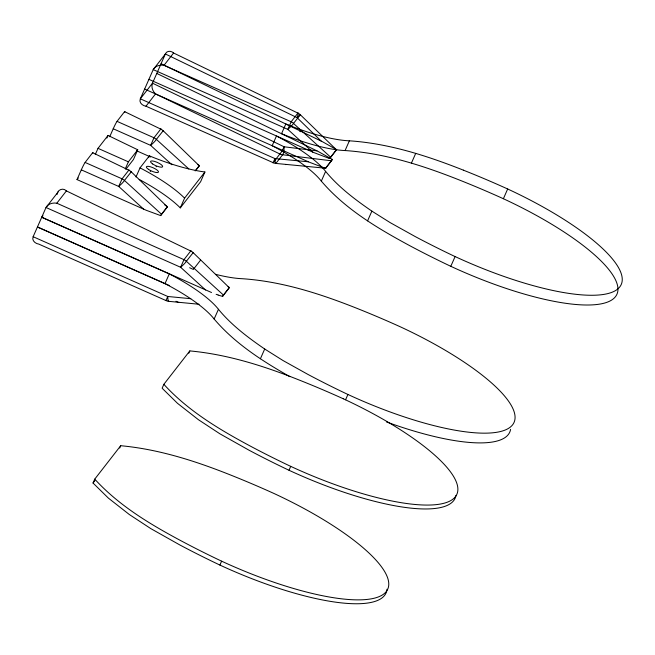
<?xml version="1.0" encoding="UTF-8"?>
<svg xmlns="http://www.w3.org/2000/svg" width="655" height="655" viewBox="0 0 655 655"><rect width="100%" height="100%" fill="white"/><g stroke="black" fill="none" stroke-linecap="round" stroke-linejoin="round"><path stroke-width="0.98" d="M218.254 295.086L222.585 296.42A6.935 0.45 -65.1 0 1 223.429 295.045L186.372 261.271A8.687 8.335 37.9 0 0 183.981 259.667L56.829 203.214C52.891 202.501 47.954 203.689 46.022 207.512L33.143 236.717C31.465 240.418 35.395 243.717 38.792 244.102L165.944 300.547A8.687 8.335 37.9 0 0 168.703 301.325L199.071 304.256M165.944 300.547L167.754 296.478L190.785 298.696M183.899 259.847L180.633 267.273L205.547 289.969M57.018 194.519C57.329 189.729 63.158 187.33 66.401 190.9L190.72 250.988A8.687 8.335 37.9 0 1 193.11 252.601L229.201 287.619A6.935 0.45 -65.1 0 1 229.455 287.586L222.585 296.42M160.672 215.601A6.935 0.45 -65.1 0 1 161.515 214.226L167.287 206.8A6.935 0.45 -65.1 0 1 167.541 206.767L160.672 215.601L146.319 210.32L77.012 179.576L81.302 169.841A6.902 0.45 -65.1 0 1 85.035 162.571M95.278 154.539L98.013 148.341L108.042 135.438L137.738 149.79L133.448 159.525L125.957 169.162M106.871 138.099L108.042 135.438M109.712 136.731L113.225 128.765A6.902 0.45 -65.1 0 1 116.967 121.494M125.261 168.908L128.38 161.834L137.738 149.79M135.986 177.014L140.014 167.885L149.373 155.849A88.466 24.088 23.8 0 0 204.917 171.987L200.626 181.722L180.289 207.881A88.466 24.088 23.8 0 0 139.196 179.445M171.921 164.765L150.642 145.377L153.99 137.771L160.729 129.092A8.687 8.335 37.9 0 1 163.12 130.705L199.218 165.723A6.935 0.45 -65.1 0 1 199.464 165.69L195.714 170.513M148.57 157.675L149.373 155.849M180.289 207.881L184.587 198.146L204.917 171.987M289.829 376.641C262.27 360.979 234.817 343.425 214.144 319.018A88.466 24.088 23.8 0 0 164.986 283.64L169.277 273.905L41.732 217.247L42.952 215.683M386.999 589.213A152.877 41.625 23.8 0 1 219.933 565.077A274.781 74.817 23.8 0 1 179.888 544.985L150.814 528.618L129.289 514.494L108.37 498.103L93.026 483.022L94.746 479.124L120.716 445.711C158.412 449.183 194.862 460.792 229.88 474.736A274.535 74.752 23.8 0 1 274.199 493.583A152.877 41.625 23.8 0 1 386.303 591.506A152.877 41.625 23.8 0 1 221.652 561.188M119.685 448.045L120.716 445.711M343.302 398.78A274.535 74.752 23.8 0 0 298.983 379.949C263.973 365.981 227.514 354.388 189.819 350.908L163.848 384.321L162.129 388.219L177.472 403.3L198.399 419.691L219.916 433.815L248.982 450.182A274.781 74.817 23.8 0 0 289.002 470.265A152.877 41.625 23.8 0 0 455.978 495.409M188.787 353.25L189.819 350.908M308.431 161.81L274.936 158.584L273.02 162.899L279.865 153.982A8.687 8.335 37.9 0 0 282.624 154.76L331.495 160.803A6.935 0.45 -65.1 0 0 332.339 159.427L325.478 168.261L324.88 168.106M214.144 319.018L218.442 309.283A88.466 24.088 23.8 0 0 169.277 273.905M285.916 164.642L285.482 164.438M300.44 131.712L300.047 131.328L300.555 131.442M321.327 181.124L325.617 171.389A88.466 24.088 23.8 0 0 276.459 136.003L272.169 145.737A88.466 24.088 23.8 0 1 321.327 181.124C345.512 209.477 378.361 228.751 410.775 246.231A274.781 74.817 23.8 0 0 450.804 266.315A152.877 41.625 23.8 0 0 615.487 296.649A152.877 41.625 23.8 0 0 503.384 198.727A274.535 74.752 23.8 0 0 459.065 179.888C422.581 165.42 384.485 153.18 345.087 150.552A88.466 24.088 23.8 0 1 281.527 133.702L285.817 123.967A88.466 24.088 23.8 0 0 349.377 140.817C388.775 143.445 426.872 155.685 463.363 170.144M345.087 150.552L349.377 140.817M260.403 358.752L264.702 349.017C247.95 337.505 231.403 325.085 218.442 309.283M367.586 220.858L371.876 211.123C355.125 199.611 338.586 187.191 325.617 171.389M219.9 565.068L221.619 561.171A274.781 74.817 23.8 0 1 181.599 541.087C150.232 524.336 118.923 505.635 94.746 479.124M411.406 163.136L415.704 153.401M289.011 470.265L290.722 466.368A152.877 41.625 23.8 0 0 455.405 496.711A152.877 41.625 23.8 0 0 343.302 398.78M345.578 399.779L347.92 394.474M450.804 266.307L455.102 256.572A152.877 41.625 23.8 0 0 619.777 286.915A152.877 41.625 23.8 0 0 507.674 188.984A274.535 74.752 23.8 0 0 463.363 170.153M503.384 198.727L507.674 188.984M300.522 131.565L300.088 131.336M58.189 191.866L46.022 207.512L180.633 267.273M56.829 203.214L66.401 190.9M331.495 160.803L325.723 168.237L275.886 163.431A8.687 8.335 37.9 0 1 273.127 162.653L145.975 106.208C142.594 105.815 138.688 102.573 140.301 98.88L153.204 69.618C155.145 65.795 160.066 64.608 164.012 65.32L173.583 53.006L297.902 113.094A8.687 8.335 37.9 0 1 300.293 114.707L336.383 149.725A6.935 0.45 -65.1 0 1 336.637 149.692L329.768 158.526L329.129 158.354M77.012 179.576L78.256 177.972M145.975 106.208L155.546 93.894L279.865 153.982M167.287 206.8L131.197 171.782A8.687 8.335 37.9 0 0 128.806 170.169L122.067 178.84L118.719 186.454L143.625 209.15M161.515 214.226L124.45 180.452L131.426 171.602L131.074 171.921M188.812 168.933L156.381 139.376L163.349 130.525L162.784 131.033M195.174 170.922L199.218 165.723M183.981 259.658L190.72 250.988M297.902 113.094L291.164 121.764L287.815 129.371L312.722 152.075M186.372 261.271L193.34 252.421L192.988 252.74M293.546 123.377L300.522 114.519L296.985 117.581L165.371 53.972L153.204 69.618L287.815 129.371A6.902 0.794 -42.3 0 0 293.481 123.435L330.611 157.151A6.935 0.45 -65.1 0 0 329.768 158.526L329.768 158.526M200.553 260.15L193.331 269.442L189.647 267.731M275.886 163.431L282.624 154.76M223.429 295.045L229.201 287.619M330.611 157.151L336.383 149.725M93.026 483.022L94.885 480.631M316.946 150.855L284.098 146.785L152.484 83.177L140.326 98.823L274.936 158.584M325.429 168.253L325.478 168.261A6.935 0.45 -65.1 0 0 325.723 168.237M324.831 168.089L309.316 162.203L144.616 89.088M329.015 158.33L313.614 152.468L148.914 79.353M218.074 295.02L217.444 294.799M216.895 294.594L216.134 294.316M211.524 292.515L41.732 217.247M164.012 65.32L291.164 121.764A8.687 8.335 37.9 0 1 293.555 123.377M113.225 128.765L150.642 145.377M136.69 150.822L150.568 156.987M98.013 148.341L128.38 161.834M81.302 169.841L118.719 186.454A6.902 0.794 -42.3 0 0 124.384 180.51M169.604 285.654L37.441 226.982L164.986 283.64M33.143 236.717L167.754 296.478A6.902 0.778 89.9 0 0 168.703 301.235M175.966 301.259L178.733 302.536M161.073 63.707L322.301 141.627L336.637 149.692M156.782 73.442L317.912 151.321L332.306 159.402M160.729 129.092L124.589 111.628L117.024 121.355L153.99 137.771A8.687 8.335 37.9 0 1 156.381 139.376M128.806 170.169L92.658 152.705L85.101 162.432L122.067 178.84A8.687 8.335 37.9 0 1 124.458 180.452M164.765 204.933L167.508 206.743M197.499 164.364L198.064 164.724M198.121 164.765L199.431 165.674M228.112 286.653L229.422 287.561M371.876 211.123L390.274 222.684L415.073 236.496A274.781 74.817 23.8 0 0 455.094 256.58M264.702 349.017L283.091 360.577L307.891 374.39A274.781 74.817 23.8 0 0 347.911 394.474M173.583 53.006C171.34 50.648 166.706 50.509 165.396 53.907L152.484 83.177C151.01 86.91 152.648 91.315 155.546 93.894M321.245 141.112L296.985 117.581A6.878 0.909 -64 0 0 297.845 113.225M163.848 384.321C188.026 410.832 219.335 429.524 250.693 446.292A274.781 74.817 23.8 0 0 290.722 466.376M279.931 153.851A6.878 0.909 -64 0 0 284.131 146.761A6.902 1.613 -88.5 0 1 282.624 154.662M275.886 163.341A6.902 0.778 89.9 0 1 274.92 158.608M186.298 261.329A6.902 0.794 -42.3 0 1 180.624 267.289M190.662 251.119A6.878 0.909 -64 0 1 191.186 251.446M510.589 429.352A152.877 41.625 23.8 0 1 386.417 421.91M347.952 394.482A152.877 41.625 23.8 0 0 512.603 424.808A152.877 41.625 23.8 0 0 400.492 326.886A274.535 74.752 23.8 0 0 356.181 308.046C319.697 293.579 281.593 281.339 242.203 278.711A88.466 24.088 23.8 0 1 215.503 274.306M140.014 167.885A88.466 24.088 23.8 0 1 184.587 198.146M156.029 166.485A6.632 1.809 23.8 0 1 156.561 166.747M150.151 171.16A6.632 1.809 23.8 0 1 150.74 171.389M160.672 129.223A6.878 0.909 -64 0 1 161.212 129.322M156.308 139.433A6.902 0.794 -42.3 0 1 150.634 145.402M124.532 111.759A6.902 0.45 -65.1 0 1 124.663 112.316M128.748 170.3A6.878 0.909 -64 0 1 129.264 170.627M92.601 152.836A6.902 0.45 -65.1 0 1 92.871 152.942M152.615 163.938A6.632 1.809 23.8 0 0 162.612 166.845A6.632 1.809 23.8 0 0 154.588 161.4A6.632 1.809 23.8 0 0 152.615 163.938M148.431 169.317A6.632 1.809 23.8 0 0 158.436 172.224A6.632 1.809 23.8 0 0 150.413 166.779A6.632 1.809 23.8 0 0 148.431 169.317"/></g></svg>
